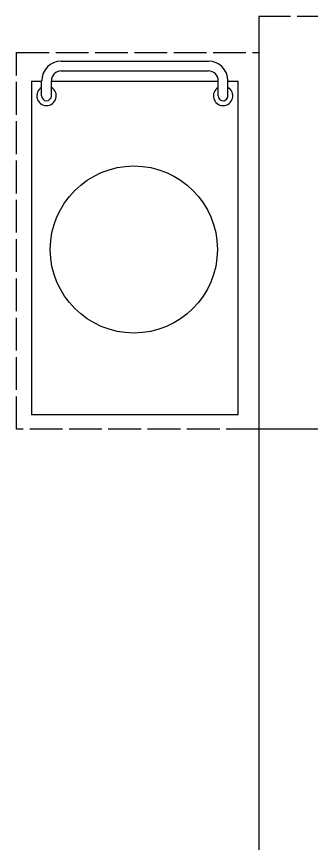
# Model space of a CAD drawing. Header units: millimetres. Extents: x -9564 to 18143, y -28921 to 24346.
# Drawn here: x 12092 to 12664, y -21777 to -20172 of the extents above; entities that cross this region are included whole.
import ezdxf

# ---------------------------------------------------------------- set-up
doc = ezdxf.new("R2010")
doc.units = ezdxf.units.MM
doc.header["$LTSCALE"] = 100
doc.linetypes.add('DASHED2', pattern=[0.762, 0.635, -0.127])
doc.layers.add('freecads.com', color=7, linetype='Continuous')

msp = doc.modelspace()

# ---------------------------------------------------------------- linework, layer by layer
at = {"color": 3, "linetype": 'DASHED2'}
for p, q in [((13385.2, -20171.8), (12562.2, -20171.8)), ((12092.2, -20971.8), (12092.2, -20241.8)), ((12092.2, -20241.8), (12562.2, -20241.8)), ((12562.2, -20971.8), (12092.2, -20971.8))]:
    msp.add_line(p, q, dxfattribs=at)
at = {"color": 3}
msp.add_line((12562.2, -20171.8), (12562.2, -20971.8), dxfattribs=at)
for p, q in [((12522, -20943.8), (12120.9, -20943.8)), ((13385.2, -20971.8), (12562.2, -20971.8)), ((12562.2, -20971.8), (12562.2, -21787.8))]:
    msp.add_line(p, q)
msp.add_circle((12319.6, -20623.5), 162)
at = {"layer": 'freecads.com'}
for p, q in [((12178.6, -20258.4), (12464.3, -20258.4)), ((12178.6, -20277.3), (12464.3, -20277.3)), ((12120.9, -20297.3), (12130.3, -20297.3)), ((12120.9, -20297.3), (12120.9, -20306.8)), ((12120.9, -20297.3), (12140.8, -20297.3)), ((12120.9, -20297.3), (12120.9, -20325.6)), ((12120.9, -20297.3), (12120.9, -20943.8)), ((12120.9, -20297.3), (12140.8, -20297.3)), ((12140.8, -20325.6), (12140.8, -20296.2)), ((12159.7, -20325.6), (12159.7, -20296.2)), ((12159.7, -20297.3), (12483.1, -20297.3)), ((12483.1, -20325.6), (12483.1, -20296.2)), ((12502, -20325.6), (12502, -20296.2)), ((12502, -20297.3), (12522, -20297.3)), ((12522, -20943.8), (12522, -20297.3))]:
    msp.add_line(p, q, dxfattribs=at)
for centre, radius, start, end in [((12178.6, -20296.2), 37.7, 90, 180), ((12464.3, -20296.2), 37.7, 0, 90), ((12178.6, -20296.2), 18.9, 90, 180), ((12464.3, -20296.2), 18.9, 0, 90), ((12150.3, -20325.6), 18.9, 120, 60), ((12492.6, -20325.6), 18.9, 120, 60), ((12150.3, -20325.6), 9.44, 180, 0), ((12492.6, -20325.6), 9.44, 179.9999, 0), ((12492.6, -20325.6), 9.44, 270, 0)]:
    msp.add_arc(centre, radius, start, end, dxfattribs=at)

doc.saveas('drawing.dxf')
